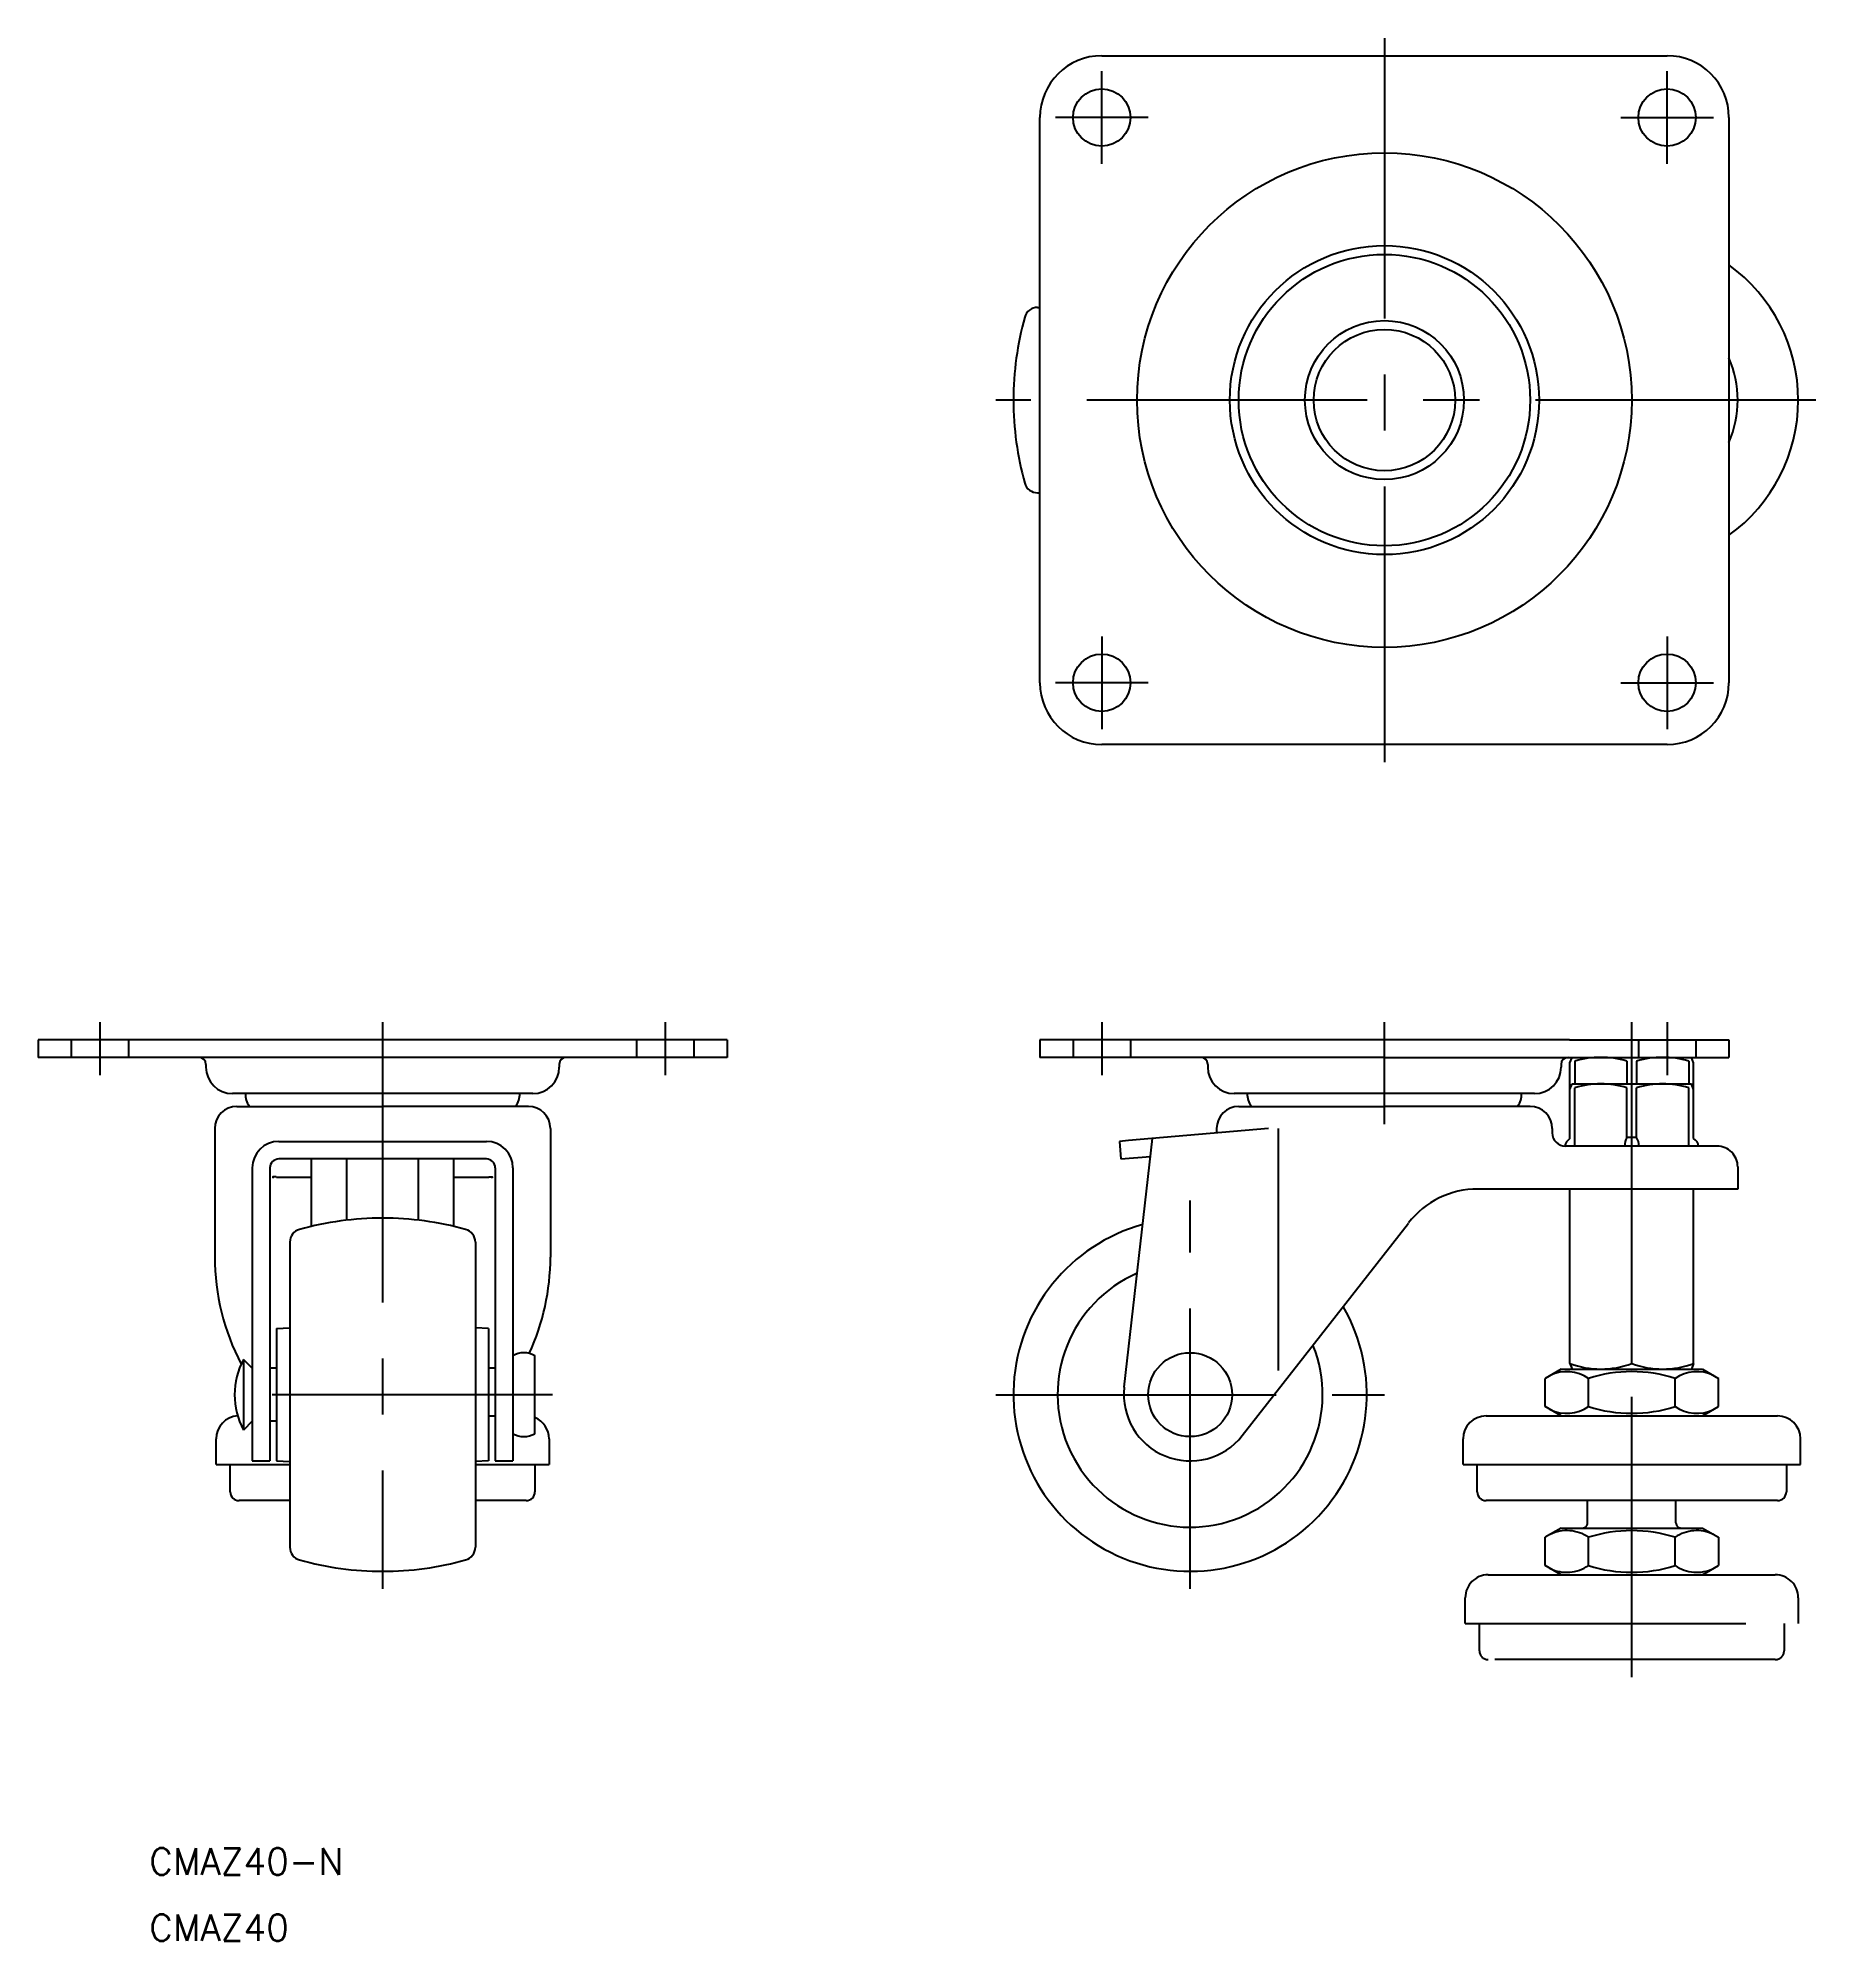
# Model space of a CAD drawing. Extents: x -130 to 71, y -62 to 154.
import ezdxf

# ---------------------------------------------------------------- set-up
doc = ezdxf.new("R2010")
doc.units = 0
for name, pattern in [('CENTER', [50.8, 31.75, -6.35, 6.35, -6.35]), ('DASHED', [19.05, 12.7, -6.35]), ('PHANTOM', [63.5, 31.75, -6.35, 6.35, -6.35, 6.35, -6.35])]:
    doc.linetypes.add(name, pattern=pattern)
doc.layers.get('0').update_dxf_attribs({"linetype": 'CONTINUOUS'})
doc.layers.add('CENTER', color=1, linetype='CENTER')
doc.styles.get("Standard").update_dxf_attribs({"font": 'txt.shx', "height": 3, "bigfont": 'bigfont.shx'})

msp = doc.modelspace()

# ---------------------------------------------------------------- linework, layer by layer
at = {"color": 7, "linetype": 'CONTINUOUS'}
for p, q in [((-10, 151.62), (54, 151.62)), ((-17, 80.62), (-17, 144.62)), ((61, 144.62), (61, 80.62)), ((-17.27, 123.12), (-17, 123.12)), ((-17.27, 102.12), (-17, 102.12)), ((54, 73.62), (-10, 73.62)), ((-130.42, 40.2), (-130.42, 38.2)), ((-52.42, 40.2), (-130.42, 40.2)), ((-52.42, 40.2), (-52.42, 38.2)), ((42.96, 40.2), (-17, 40.2)), ((-17, 40.2), (-17, 38.2)), ((42.96, 40.2), (61, 40.2)), ((61, 40.2), (61, 38.2)), ((-52.42, 38.2), (-130.42, 38.2)), ((-111.42, 37.4), (-111.42, 37.1)), ((-71.42, 37.4), (-71.42, 37.1)), ((22, 38.2), (-17, 38.2)), ((2, 37.4), (2, 37.1)), ((22, 38.2), (61, 38.2)), ((42, 37.4), (42, 37.1)), ((43, 34.57), (43.25, 35.2)), ((43, 29), (43, 34.57)), ((43.25, 35.2), (56.75, 35.2)), ((43.55, 28.14), (43.55, 34.76)), ((49.45, 29.14), (49.45, 34.76)), ((50.55, 29.14), (50.55, 34.76)), ((56.45, 28.14), (56.45, 34.76)), ((57, 34.57), (56.75, 35.2)), ((57, 29), (57, 34.57)), ((-74.42, 34.1), (-108.42, 34.1)), ((-107.92, 32.64), (-91.42, 32.64)), ((-74.92, 32.64), (-91.42, 32.64)), ((39, 34.1), (5, 34.1)), ((5.5, 32.64), (22, 32.64)), ((38.5, 32.64), (22, 32.64)), ((-110.42, 30.14), (-110.42, 15.59)), ((-103.17, 28.68), (-79.67, 28.68)), ((-72.42, 30.14), (-72.42, 15.59)), ((-6.96, 28.77), (-8, 28.68)), ((-8, 28.68), (-7.83, 26.69)), ((-7.45, 0.85), (-4.24, 29.01)), ((8.89, 30.16), (-6.96, 28.77)), ((3, 30.14), (3, 29.64)), ((10.02, 2.74), (10.02, 30.14)), ((41, 30.14), (41, 29.64)), ((43, 28.14), (42.5, 28.14)), ((59.66, 28.14), (42.9, 28.14)), ((50.55, 29.14), (49.45, 29.14)), ((-79.67, 26.69), (-103.17, 26.69)), ((-99.51, 26.69), (-99.51, 19.05)), ((-95.47, 19.77), (-95.47, 26.69)), ((-87.38, 26.69), (-87.38, 19.77)), ((-83.34, 19.05), (-83.34, 26.69)), ((-7.83, 26.69), (-4.47, 26.98)), ((-106.17, 25.68), (-106.17, -7.5)), ((-104.17, 25.69), (-104.17, -7.5)), ((-103.44, 24.64), (-99.51, 24.64)), ((-83.34, 24.64), (-79.4, 24.64)), ((-78.67, 25.69), (-78.67, -7.5)), ((-76.67, 25.68), (-76.67, -7.5)), ((62, 25.8), (62, 23.29)), ((62, 23.29), (32.59, 23.29)), ((43, 3.53), (43, 23.29)), ((50, 3.53), (50, 23.29)), ((57, 3.53), (57, 23.29)), ((5.91, -4.62), (24.71, 19.44)), ((-101.92, 17.27), (-101.92, -17.27)), ((-80.92, 17.27), (-80.92, -17.27)), ((-103.42, 7.5), (-101.92, 7.58)), ((-103.42, 7.5), (-103.42, -7.5)), ((-79.42, 7.5), (-80.92, 7.58)), ((-79.42, 7.5), (-79.42, -7.5)), ((-74.18, -4.42), (-74.18, 4.42)), ((-107.17, 4), (-107.17, -4)), ((-106.17, 3), (-107.17, 4)), ((-103.42, 3), (-104.17, 3)), ((-78.67, 3), (-79.42, 3)), ((42, 2.9), (40.19, 1.85)), ((42, 2.9), (50, 2.9)), ((43, 3.53), (43.25, 2.9)), ((43.25, 2.9), (58, 2.9)), ((57, 3.53), (56.75, 2.9)), ((58, 2.9), (59.81, 1.85)), ((40.19, -1.35), (40.19, 1.85)), ((45.09, -1.35), (45.09, 1.85)), ((54.91, -1.35), (54.91, 1.85)), ((59.81, -1.35), (59.81, 1.85)), ((42, -2.4), (40.19, -1.35)), ((58, -2.4), (59.81, -1.35)), ((-106.17, -3), (-107.17, -4)), ((-103.42, -3), (-104.17, -3)), ((-79.42, -2.4), (-78.67, -2.4)), ((33.5, -2.4), (66.5, -2.4)), ((42, -2.4), (44.6, -2.4)), ((-110.27, -7.9), (-110.27, -5)), ((-72.57, -5), (-72.57, -7.9)), ((30.9, -7.9), (30.9, -5)), ((69.1, -7.9), (69.1, -5)), ((-110.27, -7.9), (-101.92, -7.9)), ((-108.67, -11), (-108.67, -7.9)), ((-106.17, -7.5), (-104.17, -7.5)), ((-103.42, -7.5), (-101.92, -7.58)), ((-79.42, -7.5), (-80.92, -7.58)), ((-80.92, -7.9), (-72.57, -7.9)), ((-78.67, -7.5), (-76.67, -7.5)), ((-74.17, -7.9), (-74.17, -11)), ((30.9, -7.9), (69.1, -7.9)), ((32.5, -11), (32.5, -7.9)), ((67.5, -7.9), (67.5, -11)), ((-101.92, -12), (-107.67, -12)), ((-75.17, -12), (-80.92, -12)), ((66.5, -12), (33.5, -12))]:
    msp.add_line(p, q, dxfattribs=at)
at = {"color": 3, "linetype": 'DASHED'}
for p, q in [((-126.67, 40.2), (-126.67, 38.2)), ((-120.17, 40.2), (-120.17, 38.2)), ((-62.67, 40.2), (-62.67, 38.2)), ((-56.17, 40.2), (-56.17, 38.2)), ((-13.25, 40.2), (-13.25, 38.2)), ((-6.75, 40.2), (-6.75, 38.2)), ((50.75, 40.2), (50.75, 38.2)), ((57.25, 40.2), (57.25, 38.2))]:
    msp.add_line(p, q, dxfattribs=at)
at = {"color": 3, "linetype": 'PHANTOM'}
for p, q in [((43, 37.57), (43.25, 38.2)), ((43, 34.57), (43, 37.57)), ((43.55, 37.76), (43.55, 35.2)), ((49.45, 37.76), (49.45, 35.2)), ((50.55, 37.76), (50.55, 35.2)), ((56.45, 37.76), (56.45, 35.2)), ((57, 37.57), (56.75, 38.2)), ((57, 34.57), (57, 37.57)), ((45, -14.5), (45, -12)), ((55, -14.5), (55, -12)), ((42, -15.1), (40.19, -16.15)), ((40.19, -19.35), (40.19, -16.15)), ((42, -15.1), (58, -15.1)), ((45.09, -19.35), (45.09, -16.15)), ((54.91, -19.35), (54.91, -16.15)), ((58, -15.1), (59.81, -16.15)), ((59.81, -16.15), (59.81, -19.35)), ((42, -20.4), (40.19, -19.35)), ((58, -20.4), (59.81, -19.35)), ((33.75, -20.4), (50, -20.4)), ((50, -20.4), (66.25, -20.4)), ((31.15, -25.9), (31.15, -23)), ((68.85, -23), (68.85, -25.9)), ((31.15, -25.9), (68.85, -25.9)), ((32.75, -29), (32.75, -25.9)), ((67.25, -25.9), (67.25, -29)), ((66.25, -30), (33.75, -30))]:
    msp.add_line(p, q, dxfattribs=at)
at = {"color": 7, "linetype": 'CONTINUOUS'}
for points in [[(-103.45, 24.66, 0), (-103.45, 24.66, 0), (-103.45, 24.66, 0), (-103.45, 24.66, 0), (-103.46, 24.66, 0), (-103.46, 24.66, 0), (-103.46, 24.66, 0), (-103.47, 24.66, 0), (-103.47, 24.66, 0), (-103.47, 24.66, 0), (-103.48, 24.66, 0), (-103.48, 24.66, 0), (-103.48, 24.66, 0), (-103.49, 24.66, 0), (-103.49, 24.66, 0), (-103.49, 24.66, 0), (-103.5, 24.66, 0), (-103.5, 24.66, 0), (-103.5, 24.66, 0), (-103.51, 24.66, 0), (-103.51, 24.66, 0), (-103.51, 24.66, 0), (-103.52, 24.66, 0), (-103.52, 24.66, 0), (-103.52, 24.66, 0), (-103.52, 24.66, 0), (-103.53, 24.66, 0), (-103.53, 24.66, 0), (-103.53, 24.66, 0), (-103.54, 24.66, 0), (-103.54, 24.66, 0), (-103.54, 24.66, 0), (-103.55, 24.66, 0), (-103.55, 24.66, 0), (-103.55, 24.66, 0), (-103.56, 24.66, 0), (-103.56, 24.66, 0), (-103.56, 24.66, 0), (-103.57, 24.66, 0), (-103.57, 24.66, 0), (-103.57, 24.66, 0), (-103.58, 24.66, 0), (-103.58, 24.66, 0), (-103.58, 24.66, 0), (-103.58, 24.66, 0), (-103.59, 24.66, 0), (-103.59, 24.66, 0), (-103.59, 24.66, 0), (-103.6, 24.66, 0), (-103.6, 24.66, 0), (-103.6, 24.66, 0), (-103.61, 24.66, 0), (-103.61, 24.66, 0), (-103.61, 24.66, 0), (-103.62, 24.66, 0), (-103.62, 24.66, 0), (-103.62, 24.66, 0), (-103.63, 24.66, 0), (-103.63, 24.66, 0), (-103.63, 24.66, 0), (-103.64, 24.66, 0), (-103.64, 24.66, 0), (-103.64, 24.66, 0), (-103.64, 24.66, 0), (-103.65, 24.66, 0), (-103.65, 24.66, 0), (-103.65, 24.66, 0), (-103.66, 24.66, 0), (-103.66, 24.66, 0), (-103.66, 24.66, 0), (-103.67, 24.66, 0), (-103.67, 24.66, 0), (-103.67, 24.66, 0), (-103.68, 24.66, 0), (-103.68, 24.66, 0), (-103.68, 24.66, 0), (-103.69, 24.66, 0), (-103.69, 24.66, 0), (-103.69, 24.66, 0), (-103.7, 24.66, 0), (-103.7, 24.66, 0), (-103.7, 24.66, 0), (-103.71, 24.66, 0), (-103.71, 24.66, 0), (-103.71, 24.66, 0), (-103.71, 24.66, 0), (-103.72, 24.66, 0), (-103.72, 24.66, 0), (-103.72, 24.66, 0), (-103.73, 24.66, 0), (-103.73, 24.66, 0), (-103.73, 24.66, 0), (-103.74, 24.66, 0), (-103.74, 24.66, 0), (-103.74, 24.66, 0), (-103.75, 24.66, 0), (-103.75, 24.66, 0), (-103.75, 24.66, 0), (-103.76, 24.66, 0), (-103.76, 24.66, 0), (-103.76, 24.66, 0), (-103.77, 24.66, 0), (-103.77, 24.66, 0), (-103.77, 24.66, 0), (-103.77, 24.66, 0), (-103.78, 24.66, 0), (-103.78, 24.66, 0), (-103.78, 24.66, 0), (-103.79, 24.66, 0), (-103.79, 24.66, 0), (-103.79, 24.66, 0), (-103.8, 24.66, 0), (-103.8, 24.66, 0), (-103.8, 24.66, 0), (-103.81, 24.66, 0), (-103.81, 24.66, 0), (-103.81, 24.66, 0), (-103.82, 24.66, 0), (-103.82, 24.66, 0), (-103.82, 24.66, 0), (-103.83, 24.66, 0), (-103.83, 24.66, 0), (-103.83, 24.66, 0), (-103.83, 24.66, 0), (-103.84, 24.56, 0), (-103.84, 24.56, 0), (-103.84, 24.56, 0), (-103.85, 24.56, 0), (-103.85, 24.56, 0)], [(-79.41, 24.66, 0), (-79.4, 24.66, 0), (-79.4, 24.66, 0), (-79.4, 24.66, 0), (-79.39, 24.66, 0), (-79.39, 24.66, 0), (-79.39, 24.66, 0), (-79.38, 24.66, 0), (-79.38, 24.66, 0), (-79.38, 24.66, 0), (-79.37, 24.66, 0), (-79.37, 24.66, 0), (-79.37, 24.66, 0), (-79.36, 24.66, 0), (-79.36, 24.66, 0), (-79.36, 24.66, 0), (-79.35, 24.66, 0), (-79.35, 24.66, 0), (-79.35, 24.66, 0), (-79.35, 24.66, 0), (-79.34, 24.66, 0), (-79.34, 24.66, 0), (-79.34, 24.66, 0), (-79.33, 24.66, 0), (-79.33, 24.66, 0), (-79.33, 24.66, 0), (-79.32, 24.66, 0), (-79.32, 24.66, 0), (-79.32, 24.66, 0), (-79.31, 24.66, 0), (-79.31, 24.66, 0), (-79.31, 24.66, 0), (-79.3, 24.66, 0), (-79.3, 24.66, 0), (-79.3, 24.66, 0), (-79.29, 24.66, 0), (-79.29, 24.66, 0), (-79.29, 24.66, 0), (-79.29, 24.66, 0), (-79.28, 24.66, 0), (-79.28, 24.66, 0), (-79.28, 24.66, 0), (-79.27, 24.66, 0), (-79.27, 24.66, 0), (-79.27, 24.66, 0), (-79.26, 24.66, 0), (-79.26, 24.66, 0), (-79.26, 24.66, 0), (-79.25, 24.66, 0), (-79.25, 24.66, 0), (-79.25, 24.66, 0), (-79.24, 24.66, 0), (-79.24, 24.66, 0), (-79.24, 24.66, 0), (-79.23, 24.66, 0), (-79.23, 24.66, 0), (-79.23, 24.66, 0), (-79.22, 24.66, 0), (-79.22, 24.66, 0), (-79.22, 24.66, 0), (-79.22, 24.66, 0), (-79.21, 24.66, 0), (-79.21, 24.66, 0), (-79.21, 24.66, 0), (-79.2, 24.66, 0), (-79.2, 24.66, 0), (-79.2, 24.66, 0), (-79.19, 24.66, 0), (-79.19, 24.66, 0), (-79.19, 24.66, 0), (-79.18, 24.66, 0), (-79.18, 24.66, 0), (-79.18, 24.66, 0), (-79.17, 24.66, 0), (-79.17, 24.66, 0), (-79.17, 24.66, 0), (-79.16, 24.66, 0), (-79.16, 24.66, 0), (-79.16, 24.66, 0), (-79.16, 24.66, 0), (-79.15, 24.66, 0), (-79.15, 24.66, 0), (-79.15, 24.66, 0), (-79.14, 24.66, 0), (-79.14, 24.66, 0), (-79.14, 24.66, 0), (-79.13, 24.66, 0), (-79.13, 24.66, 0), (-79.13, 24.66, 0), (-79.12, 24.66, 0), (-79.12, 24.66, 0), (-79.12, 24.66, 0), (-79.11, 24.66, 0), (-79.11, 24.66, 0), (-79.11, 24.66, 0), (-79.1, 24.66, 0), (-79.1, 24.66, 0), (-79.1, 24.66, 0), (-79.1, 24.66, 0), (-79.09, 24.66, 0), (-79.09, 24.66, 0), (-79.09, 24.66, 0), (-79.08, 24.66, 0), (-79.08, 24.66, 0), (-79.08, 24.66, 0), (-79.07, 24.66, 0), (-79.07, 24.66, 0), (-79.07, 24.66, 0), (-79.06, 24.66, 0), (-79.06, 24.66, 0), (-79.06, 24.66, 0), (-79.05, 24.66, 0), (-79.05, 24.66, 0), (-79.05, 24.66, 0), (-79.04, 24.66, 0), (-79.04, 24.66, 0), (-79.04, 24.66, 0), (-79.04, 24.66, 0), (-79.03, 24.66, 0), (-79.03, 24.66, 0), (-79.03, 24.66, 0), (-79.02, 24.66, 0), (-79.02, 24.66, 0), (-79.02, 24.66, 0), (-79.01, 24.56, 0), (-79.01, 24.56, 0), (-79.01, 24.56, 0), (-79, 24.56, 0), (-79, 24.56, 0)]]:
    msp.add_polyline3d(points, dxfattribs=at)
for centre, radius in [((-10, 144.62), 3.25), ((54, 144.62), 3.25), ((22, 112.62), 28), ((22, 112.62), 17.5), ((22, 112.62), 16.5), ((22, 112.62), 9), ((22, 112.62), 8), ((-10, 80.62), 3.25), ((54, 80.62), 3.25), ((0, 0), 4.75)]:
    msp.add_circle(centre, radius, dxfattribs=at)
for centre, radius, start, end in [((-10, 144.62), 7, 90, 180), ((54, 144.62), 7, 0, 90), ((50, 112.62), 18.85, 305.7009, 54.2991), ((-17.27, 121.62), 1.5, 90, 164.4157), ((15, 112.62), 35, 164.4157, 180), ((50, 112.62), 12, 336.4435, 23.5565), ((15, 112.62), 35, 180, 195.5843), ((-17.27, 103.62), 1.5, 195.5843, 270), ((-10, 80.62), 7, 180, 270), ((54, 80.62), 7, 270, 360), ((-112.22, 37.4), 0.8, 0, 90), ((-108.42, 37.1), 3, 180, 270), ((-74.42, 37.1), 3, 270, 0), ((-70.62, 37.4), 0.8, 90, 180), ((1.2, 37.4), 0.8, 0, 90), ((5, 37.1), 3, 180, 270), ((39, 37.1), 3, 270, 0), ((42.8, 37.4), 0.8, 90, 180), ((46.5, 25.09), 10.11, 73.056, 106.9441), ((53.5, 25.09), 10.11, 73.056, 106.9441), ((-107.92, 30.14), 2.5, 90, 180), ((-104.57, 34.02), 2.38, 178.0737, 215.4387), ((-78.27, 34.02), 2.38, 324.5613, 1.9263), ((-74.92, 30.14), 2.5, 0, 90), ((5.5, 30.14), 2.5, 90, 180), ((8.85, 34.02), 2.38, 178.0737, 215.4387), ((35.15, 34.02), 2.38, 324.5613, 1.9263), ((38.5, 30.14), 2.5, 0, 90), ((-103.17, 25.68), 3, 90, 180), ((-79.67, 25.68), 3, 0, 90), ((42.5, 29.64), 1.5, 180, 270), ((43.55, 28.01), 1.13, 119.2578, 173.2549), ((51.13, 28.14), 1.95, 149.2205, 180), ((48.87, 28.14), 1.95, 0, 30.7795), ((56.45, 28.01), 1.13, 6.7451, 60.7422), ((59.66, 25.8), 2.34, 0, 90.0033), ((-103.17, 25.69), 1, 90, 180), ((-79.67, 25.69), 1, 0, 90), ((32.59, 13.29), 10, 90, 142), ((-91.42, -15), 35, 90, 105.5843), ((-91.42, -15), 35, 74.4157, 90), ((-100.42, 17.27), 1.5, 105.5843, 180), ((-82.42, 17.27), 1.5, 0, 74.4157), ((0, 0), 20, 105.5243, 29.9757), ((-84.42, 15.59), 26, 180, 207.7736), ((-98.42, 15.59), 26, 335.1741, 0), ((0, 0), 15, 113.5, 22), ((-75.43, 2.25), 2.5, 60, 120), ((-99.67, 0), 8.5, 151.9275, 208.0725), ((42.64, -1.73), 4.34, 55.6158, 115.6158), ((46.5, 13.01), 10.11, 249.7438, 290.2562), ((50, -13.63), 16.24, 72.412, 107.588), ((53.5, 13.01), 10.11, 249.7438, 290.2562), ((57.36, -1.73), 4.34, 64.3842, 124.3842), ((0, 0), 7.5, 173.5, 322), ((42.64, 2.23), 4.34, 244.3842, 304.3842), ((50, 14.13), 16.24, 252.412, 287.588), ((57.36, 2.23), 4.34, 235.6158, 295.6158), ((-107.67, -5), 2.6, 93.3413, 180), ((-75.17, -5), 2.6, 0, 67.4293), ((33.5, -5), 2.6, 90, 180), ((66.5, -5), 2.6, 0, 90), ((-75.43, -2.25), 2.5, 240, 300), ((-107.67, -11), 1, 180, 270), ((-75.17, -11), 1, 270, 360), ((33.5, -11), 1, 180, 270), ((66.5, -11), 1, 270, 360), ((-100.42, -17.27), 1.5, 180, 254.4157), ((-91.42, 15), 35, 254.4157, 270), ((-91.42, 15), 35, 270, 285.5843), ((-82.42, -17.27), 1.5, 285.5843, 0)]:
    msp.add_arc(centre, radius, start, end, dxfattribs=at)
at = {"color": 3, "linetype": 'PHANTOM'}
for centre, radius, start, end in [((46.5, 28.09), 10.11, 73.056, 106.9441), ((53.5, 28.09), 10.11, 73.056, 106.9441), ((44.4, -14.5), 0.6, 270, 0), ((55.6, -14.5), 0.6, 180, 270), ((42.64, -19.73), 4.34, 55.6158, 115.6158), ((50, -31.63), 16.24, 72.412, 107.588), ((57.36, -19.73), 4.34, 64.3842, 124.3842), ((42.64, -15.77), 4.34, 244.3842, 304.3842), ((50, -3.87), 16.24, 252.412, 287.588), ((57.36, -15.77), 4.34, 235.6158, 295.6158), ((33.75, -23), 2.6, 90, 180), ((66.25, -23), 2.6, 0, 90), ((33.75, -29), 1, 180, 270), ((66.25, -29), 1, 270, 0)]:
    msp.add_arc(centre, radius, start, end, dxfattribs=at)
at = {"layer": 'CENTER', "color": 1, "linetype": 'CENTER'}
for p, q in [((22, 153.62), (22, 71.62)), ((-10, 139.37), (-10, 149.87)), ((54, 139.37), (54, 149.87)), ((-4.75, 144.62), (-15.25, 144.62)), ((48.75, 144.62), (59.25, 144.62)), ((70.85, 112.62), (-22, 112.62)), ((-10, 85.87), (-10, 75.37)), ((54, 85.87), (54, 75.37)), ((-4.75, 80.62), (-15.25, 80.62)), ((48.75, 80.62), (59.25, 80.62)), ((-123.42, 42.2), (-123.42, 36.2)), ((-91.42, 42.2), (-91.42, -22)), ((-59.42, 42.2), (-59.42, 36.2)), ((-10, 42.2), (-10, 36.2)), ((22, 30.64), (22, 42.2)), ((50, -32), (50, 42.2)), ((54, 42.2), (54, 36.2)), ((0, -22), (0, 22)), ((-72.18, 0), (-110.17, 0)), ((-22, 0), (22, 0))]:
    msp.add_line(p, q, dxfattribs=at)

# ---------------------------------------------------------------- texts
at = {"color": 7, "linetype": 'CONTINUOUS'}
for s, p in [('CMAZ40-N', (-117.84, -54.35)), ('CMAZ40', (-117.84, -61.85))]:
    msp.add_text(s, height=3, dxfattribs=at).set_placement(p)

doc.saveas('drawing.dxf')
